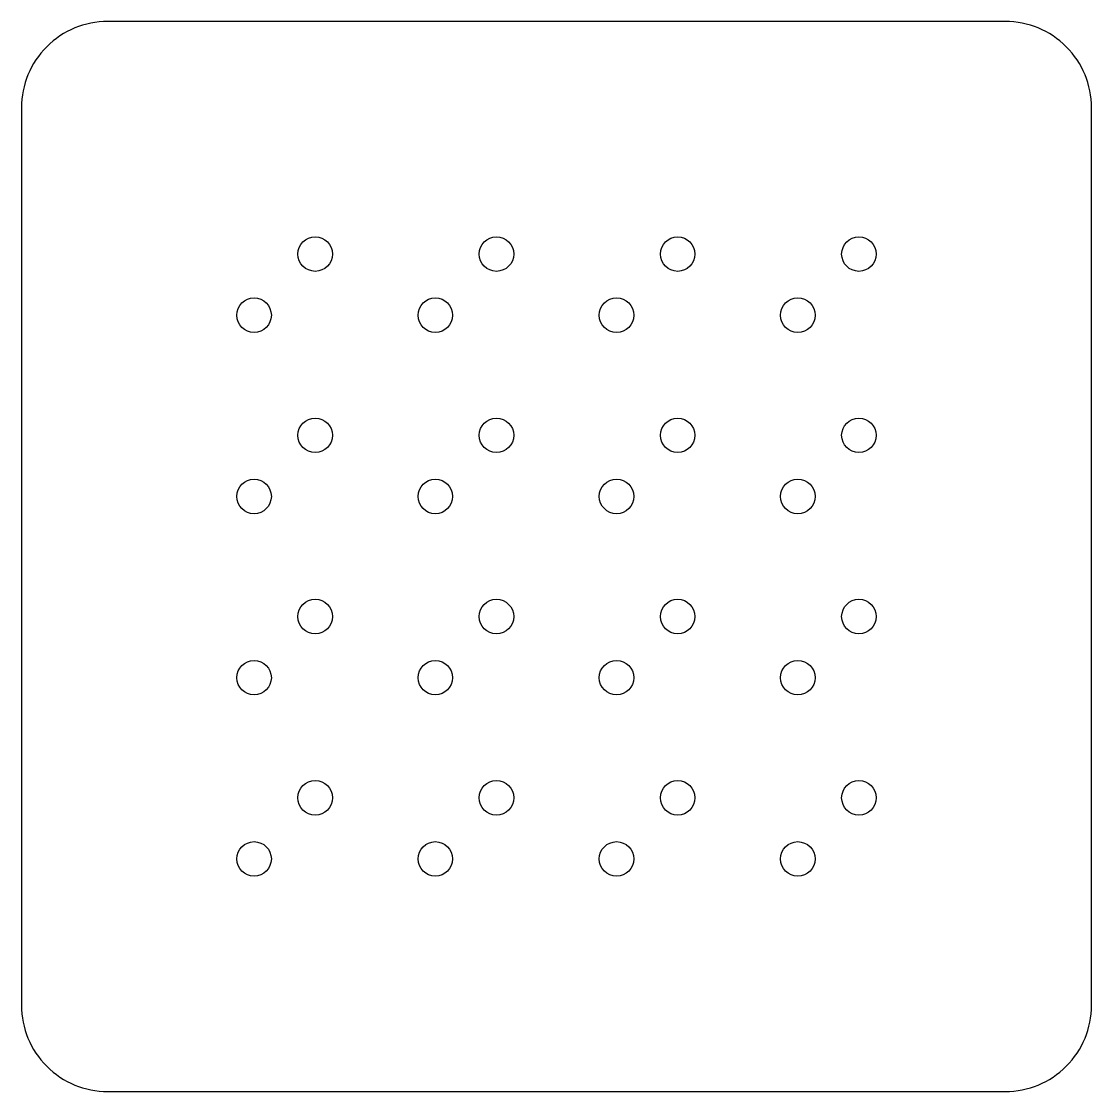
# Model space of a CAD drawing. Header units: millimetres. Extents: x -94 to 31, y -30 to 94.
import ezdxf

# ---------------------------------------------------------------- set-up
doc = ezdxf.new("R2010")
doc.units = ezdxf.units.MM
doc.layers.get('0').update_dxf_attribs({"linetype": 'CONTINUOUS'})

msp = doc.modelspace()

# ---------------------------------------------------------------- linework, layer by layer
msp.add_lwpolyline([(-93.5, -20.5, 0.414214), (-83.5, -30.5), (20.5, -30.5, 0.414214), (30.5, -20.5), (30.5, 83.5, 0.414214), (20.5, 93.5), (-83.5, 93.5, 0.414214), (-93.5, 83.5)], format="xyb", close=True)
for centre in [(-59.46, 66.54), (-38.46, 66.54), (-17.46, 66.54), (3.54, 66.54), (-66.54, 59.46), (-45.54, 59.46), (-24.54, 59.46), (-3.54, 59.46), (-59.46, 45.54), (-38.46, 45.54), (-17.46, 45.54), (3.54, 45.54), (-66.54, 38.46), (-45.54, 38.46), (-24.54, 38.46), (-3.54, 38.46), (-59.46, 24.54), (-38.46, 24.54), (-17.46, 24.54), (3.54, 24.54), (-66.54, 17.46), (-45.54, 17.46), (-24.54, 17.46), (-3.54, 17.46), (-59.46, 3.54), (-38.46, 3.54), (-17.46, 3.54), (3.54, 3.54), (-66.54, -3.54), (-45.54, -3.54), (-24.54, -3.54), (-3.54, -3.54)]:
    msp.add_circle(centre, 2)

doc.saveas('drawing.dxf')
